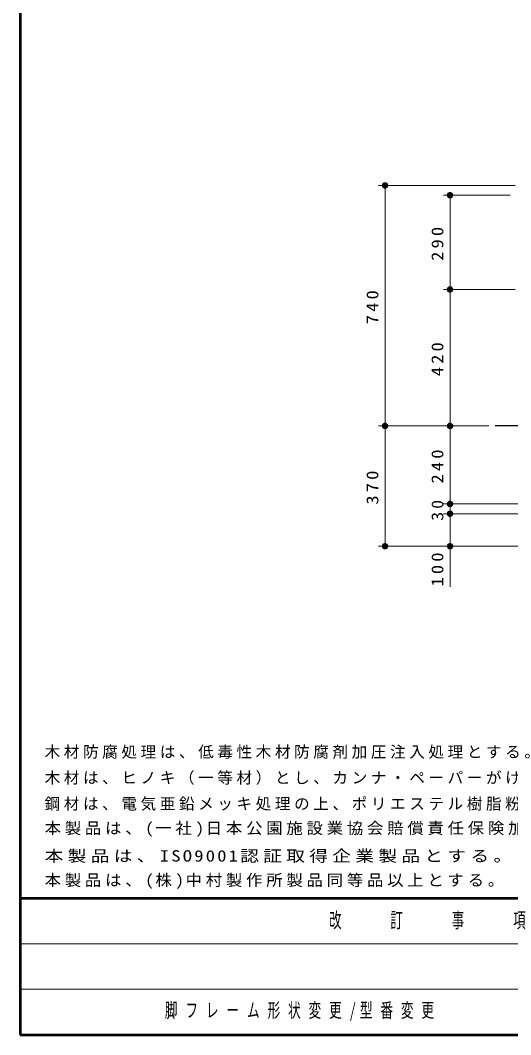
# Model space of a CAD drawing. Units: millimetres on the paper, scale 1:20. Extents: x -365 to 0, y 0 to 257.
# Drawn here: x -365 to -289.5, y 0 to 156.1 of the extents above; entities that cross this region are included whole.
import ezdxf

# ---------------------------------------------------------------- set-up
doc = ezdxf.new("R2010")
doc.units = ezdxf.units.MM
doc.layers.add('LY_1', color=7, linetype='Continuous', lineweight=25)
doc.layers.add('LY_3', color=7, linetype='Continuous', lineweight=13)
doc.styles.add('ＭＳ ゴシック', font='')
doc.styles.get('ＭＳ ゴシック').set_extended_font_data('MS Gothic')

# ---------------------------------------------------------------- blocks, each defined once
blk = doc.blocks.new('filled_dot')
at = {"color": 0, "linetype": 'Continuous', "lineweight": -2, "const_width": 1.25}
blk.add_lwpolyline([(-0.625, 0, 1), (0.625, 0, 1)], format="xyb", close=True, dxfattribs=at)

msp = doc.modelspace()

# ---------------------------------------------------------------- linework, layer by layer
at = {"layer": 'LY_1', "lineweight": 13}
for p, q in [((-288.876, 130.653), (-309.876, 130.653)), ((-308.876, 93.653), (-308.876, 130.653)), ((-289.626, 129.153), (-299.876, 129.153)), ((-298.876, 114.653), (-298.876, 129.153)), ((-288.876, 114.653), (-299.876, 114.653)), ((-298.876, 93.653), (-298.876, 114.653)), ((-299.876, 93.653), (-309.876, 93.653)), ((-308.876, 75.153), (-308.876, 93.653)), ((-292.909, 93.653), (-299.876, 93.653)), ((-292.909, 93.653), (-299.876, 93.653)), ((-298.876, 81.653), (-298.876, 93.653)), ((-279.246, 81.653), (-299.876, 81.653)), ((-279.246, 81.653), (-299.876, 81.653)), ((-298.876, 80.153), (-298.876, 81.653)), ((-279.246, 80.153), (-299.876, 80.153)), ((-279.246, 80.153), (-299.876, 80.153)), ((-298.876, 68.891), (-298.876, 80.153)), ((-299.876, 75.153), (-309.876, 75.153)), ((-279.246, 75.153), (-299.876, 75.153))]:
    msp.add_line(p, q, dxfattribs=at)
at = {"layer": 'LY_1', "color": 94}
msp.add_line((-275.746, 93.653), (-291.909, 93.653), dxfattribs=at)
at = {"layer": 'LY_3', "lineweight": 50}
for p, q in [((-365, 257), (-365, 0)), ((-365, 21), (0, 21)), ((-365, 0), (0, 0))]:
    msp.add_line(p, q, dxfattribs=at)
at = {"layer": 'LY_3'}
for p, q in [((-365, 14), (-238.5, 14)), ((-365, 7), (-238.5, 7))]:
    msp.add_line(p, q, dxfattribs=at)

# ---------------------------------------------------------------- block references
at = {"layer": 'LY_1', "lineweight": 13, "xscale": 0.4, "yscale": 0.4}
for p, rotation in [((-308.876, 130.653), 270), ((-298.876, 129.153), 270), ((-298.876, 114.653), 90), ((-298.876, 114.653), 270), ((-308.876, 93.653), 270), ((-308.876, 93.653), 90), ((-298.876, 93.653), 90), ((-298.876, 93.653), 270), ((-298.876, 81.653), 270), ((-298.876, 81.653), 90), ((-298.876, 80.153), 90), ((-298.876, 80.153), 270), ((-308.876, 75.153), 90), ((-298.876, 75.153), 90)]:
    msp.add_blockref('filled_dot', p, dxfattribs=dict(at, rotation=rotation))

# ---------------------------------------------------------------- texts
at = {"layer": 'LY_1', "char_height": 1.833, "attachment_point": 8, "rotation": 90, "style": 'ＭＳ ゴシック'}
for s, insert in [('\\T1.33;\\W1.15;290', (-299.876, 121.903)), ('\\T1.33;\\W1.15;740', (-309.876, 112.153)), ('\\T1.33;\\W1.15;420', (-299.876, 104.153)), ('\\T1.33;\\W1.15;240', (-299.876, 87.653)), ('\\T1.33;\\W1.15;370', (-309.876, 84.403)), ('\\T1.34;\\W1.1;30', (-299.876, 80.903)), ('\\T1.33;\\W1.15;100', (-299.876, 71.808))]:
    msp.add_mtext(s, dxfattribs=dict(at, insert=insert))
at = {"layer": 'LY_1', "style": 'ＭＳ ゴシック'}
for s, insert, char_height, attachment_point in [('\\T1.23;木材防腐処理は、低毒性木材防腐剤加圧注入処理とする。', (-361.255, 42.432), 1.76, 7), ('\\T1.23;木材は、ヒノキ（一等材）とし、カンナ・ペーパーがけの上、木材保護着色塗料（メイプル）塗装仕上げとする。', (-361.255, 38.432), 1.76, 7), ('\\T1.23;鋼材は、電気亜鉛メッキ処理の上、ポリエステル樹脂粉体塗装（ダークグレー）仕上げとする。', (-361.255, 34.432), 1.76, 7), ('\\T1.23;\\W1.05;本製品は、(一社)日本公園施設業協会賠償責任保険加入製品とする。', (-361.255, 30.432), 1.76, 7), ('\\T1.23;\\W1.2;本製品は、ISO9001認証取得企業製品とする。', (-361.255, 26.432), 1.76, 7), ('\\T1.23;\\W1.05;本製品は、(株)中村製作所製品同等品以上とする。', (-361.255, 22.432), 1.76, 7), ('\\T1.62;\\W0.65;脚フレーム形状変更/型番変更', (-342.75, 3.5), 2.199, 4)]:
    msp.add_mtext(s, dxfattribs=dict(at, insert=insert, char_height=char_height, attachment_point=attachment_point))
at = {"layer": 'LY_3', "color": 4, "insert": (-301.75, 17.5), "char_height": 2.346, "attachment_point": 5, "style": 'ＭＳ ゴシック'}
msp.add_mtext('\\T1.64;\\W0.6;改\u3000\u3000訂\u3000\u3000事\u3000\u3000項', dxfattribs=at)

doc.saveas('drawing.dxf')
